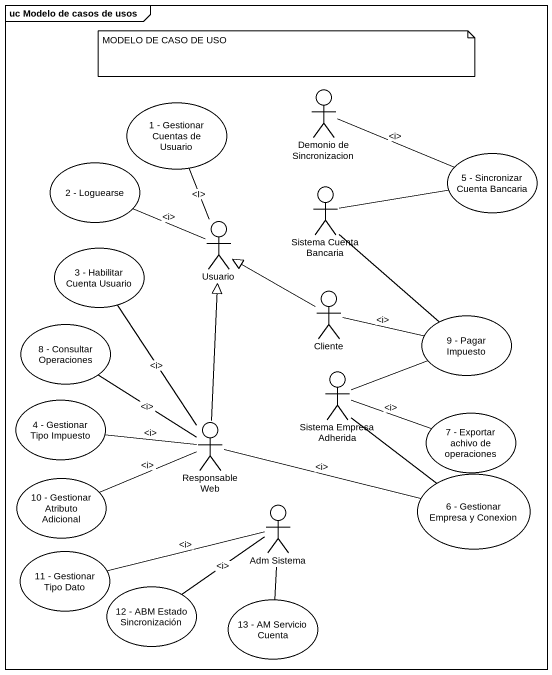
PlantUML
@startuml
mainframe uc Modelo de casos de usos
actor "Demonio de Sincronizacion" as Demonio_de_Sincronizacion
usecase "1 - Gestionar Cuentas de Usuario" as u1_Gestionar_Cuentas_de
usecase "2 - Loguearse" as u2_Loguearse
usecase "5 - Sincronizar Cuenta Bancaria" as u5_Sincronizar_Cuenta
actor "Sistema Cuenta Bancaria" as Sistema_Cuenta_Bancaria
usecase "3 - Habilitar Cuenta Usuario" as u3_Habilitar_Cuenta_Usuario
actor Usuario
actor Cliente
usecase "8 - Consultar Operaciones" as u8_Consultar_Operaciones
usecase "9 - Pagar Impuesto" as u9_Pagar_Impuesto
actor "Sistema Empresa Adherida" as Sistema_Empresa_Adherida
usecase "4 - Gestionar Tipo Impuesto" as u4_Gestionar_Tipo_Impuesto
actor "Responsable Web" as Responsable_Web
usecase "7 - Exportar achivo de operaciones" as u7_Exportar_achivo_de
usecase "10 - Gestionar Atributo Adicional" as u10_Gestionar_Atributo
usecase "6 - Gestionar Empresa y Conexion" as u6_Gestionar_Empresa_y
actor "Adm Sistema" as Adm_Sistema
usecase "11 - Gestionar Tipo Dato" as u11_Gestionar_Tipo_Dato
usecase "12 - ABM Estado Sincronización" as u12_ABM_Estado_Sincronización
usecase "13 - AM Servicio Cuenta" as u13_AM_Servicio_Cuenta
Demonio_de_Sincronizacion -right- u5_Sincronizar_Cuenta : ~<i>
Sistema_Cuenta_Bancaria -right- u5_Sincronizar_Cuenta
Sistema_Cuenta_Bancaria -- u9_Pagar_Impuesto
Usuario -up- u1_Gestionar_Cuentas_de : ~<I>
Usuario -left- u2_Loguearse : ~<i>
Cliente -up-|> Usuario
Cliente -right- u9_Pagar_Impuesto : ~<i>
Sistema_Empresa_Adherida -right- u9_Pagar_Impuesto
Sistema_Empresa_Adherida -right- u7_Exportar_achivo_de : ~<i>
Sistema_Empresa_Adherida -- u6_Gestionar_Empresa_y
Responsable_Web -up- u3_Habilitar_Cuenta_Usuario : ~<i>
Responsable_Web -up-|> Usuario
Responsable_Web -up- u8_Consultar_Operaciones : ~<i>
Responsable_Web -left- u4_Gestionar_Tipo_Impuesto : ~<i>
Responsable_Web -left- u10_Gestionar_Atributo : ~<i>
Responsable_Web -right- u6_Gestionar_Empresa_y : ~<i>
Adm_Sistema -left- u11_Gestionar_Tipo_Dato : ~<i>
Adm_Sistema -left- u12_ABM_Estado_Sincronización : ~<i>
Adm_Sistema -- u13_AM_Servicio_Cuenta
note as N1
  MODELO DE CASO DE USO
end note
@enduml
